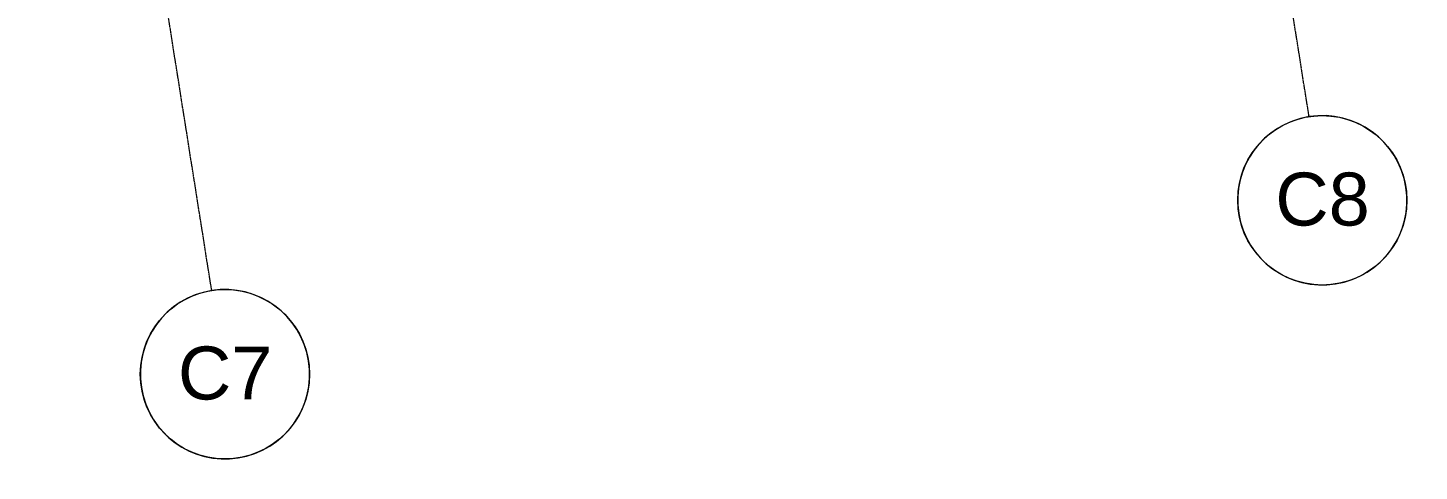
# Model space of a CAD drawing. Header units: millimetres. Extents: x -2355779 to -2216356, y 3874558 to 4068437.
# Drawn here: x -2258005 to -2244856, y 3999307 to 4003494 of the extents above; entities that cross this region are included whole.
import ezdxf

# ---------------------------------------------------------------- set-up
doc = ezdxf.new("R2010")
doc.units = ezdxf.units.MM
doc.linetypes.add('Grid Line', pattern=[21, 12, -3, 3, -3])
doc.layers.add('S-GRID', color=1, linetype='Continuous', lineweight=5)
doc.layers.add('S-GRID-IDEN', color=1, linetype='Continuous', lineweight=5)
doc.styles.add('Arial', font='arial.ttf', dxfattribs={"height": 500})

# ---------------------------------------------------------------- blocks, each defined once
blk = doc.blocks.new('Grid - A1-203820-GA - Part B 6m')
at = {"layer": 'S-GRID-IDEN'}
blk.add_circle((0, 0), 4, dxfattribs=at)
for start, end in [(360, 180), (180, 360)]:
    blk.add_arc((0, 0), 4, start, end, dxfattribs=at)

msp = doc.modelspace()

# ---------------------------------------------------------------- linework, layer by layer
at = {"layer": 'S-GRID', "linetype": 'Grid Line'}
for p, q in [((-2256267.6, 4001012.8), (-2266418.9, 4065103.4)), ((-2245896.9, 4002655.4), (-2255785.7, 4065088.9))]:
    msp.add_line(p, q, dxfattribs=at)

# ---------------------------------------------------------------- block references
at = {"layer": 'S-GRID-IDEN', "xscale": 199.9999999999999, "yscale": 199.9999999999999, "zscale": 199.9999999999999}
for p, rotation in [((-2245771.7, 4001865.3), 9.000328388145594), ((-2256142.5, 4000222.7), 9.00032838814547)]:
    msp.add_blockref('Grid - A1-203820-GA - Part B 6m', p, dxfattribs=dict(at, rotation=rotation))

# ---------------------------------------------------------------- texts
at = {"layer": 'S-GRID-IDEN', "char_height": 500, "width": 1074.261, "attachment_point": 1, "style": 'Arial'}
for s, insert in [('C8', (-2246216, 4002126.9)), ('C7', (-2256586.7, 4000484.3))]:
    msp.add_mtext(s, dxfattribs=dict(at, insert=insert))

doc.saveas('drawing.dxf')
